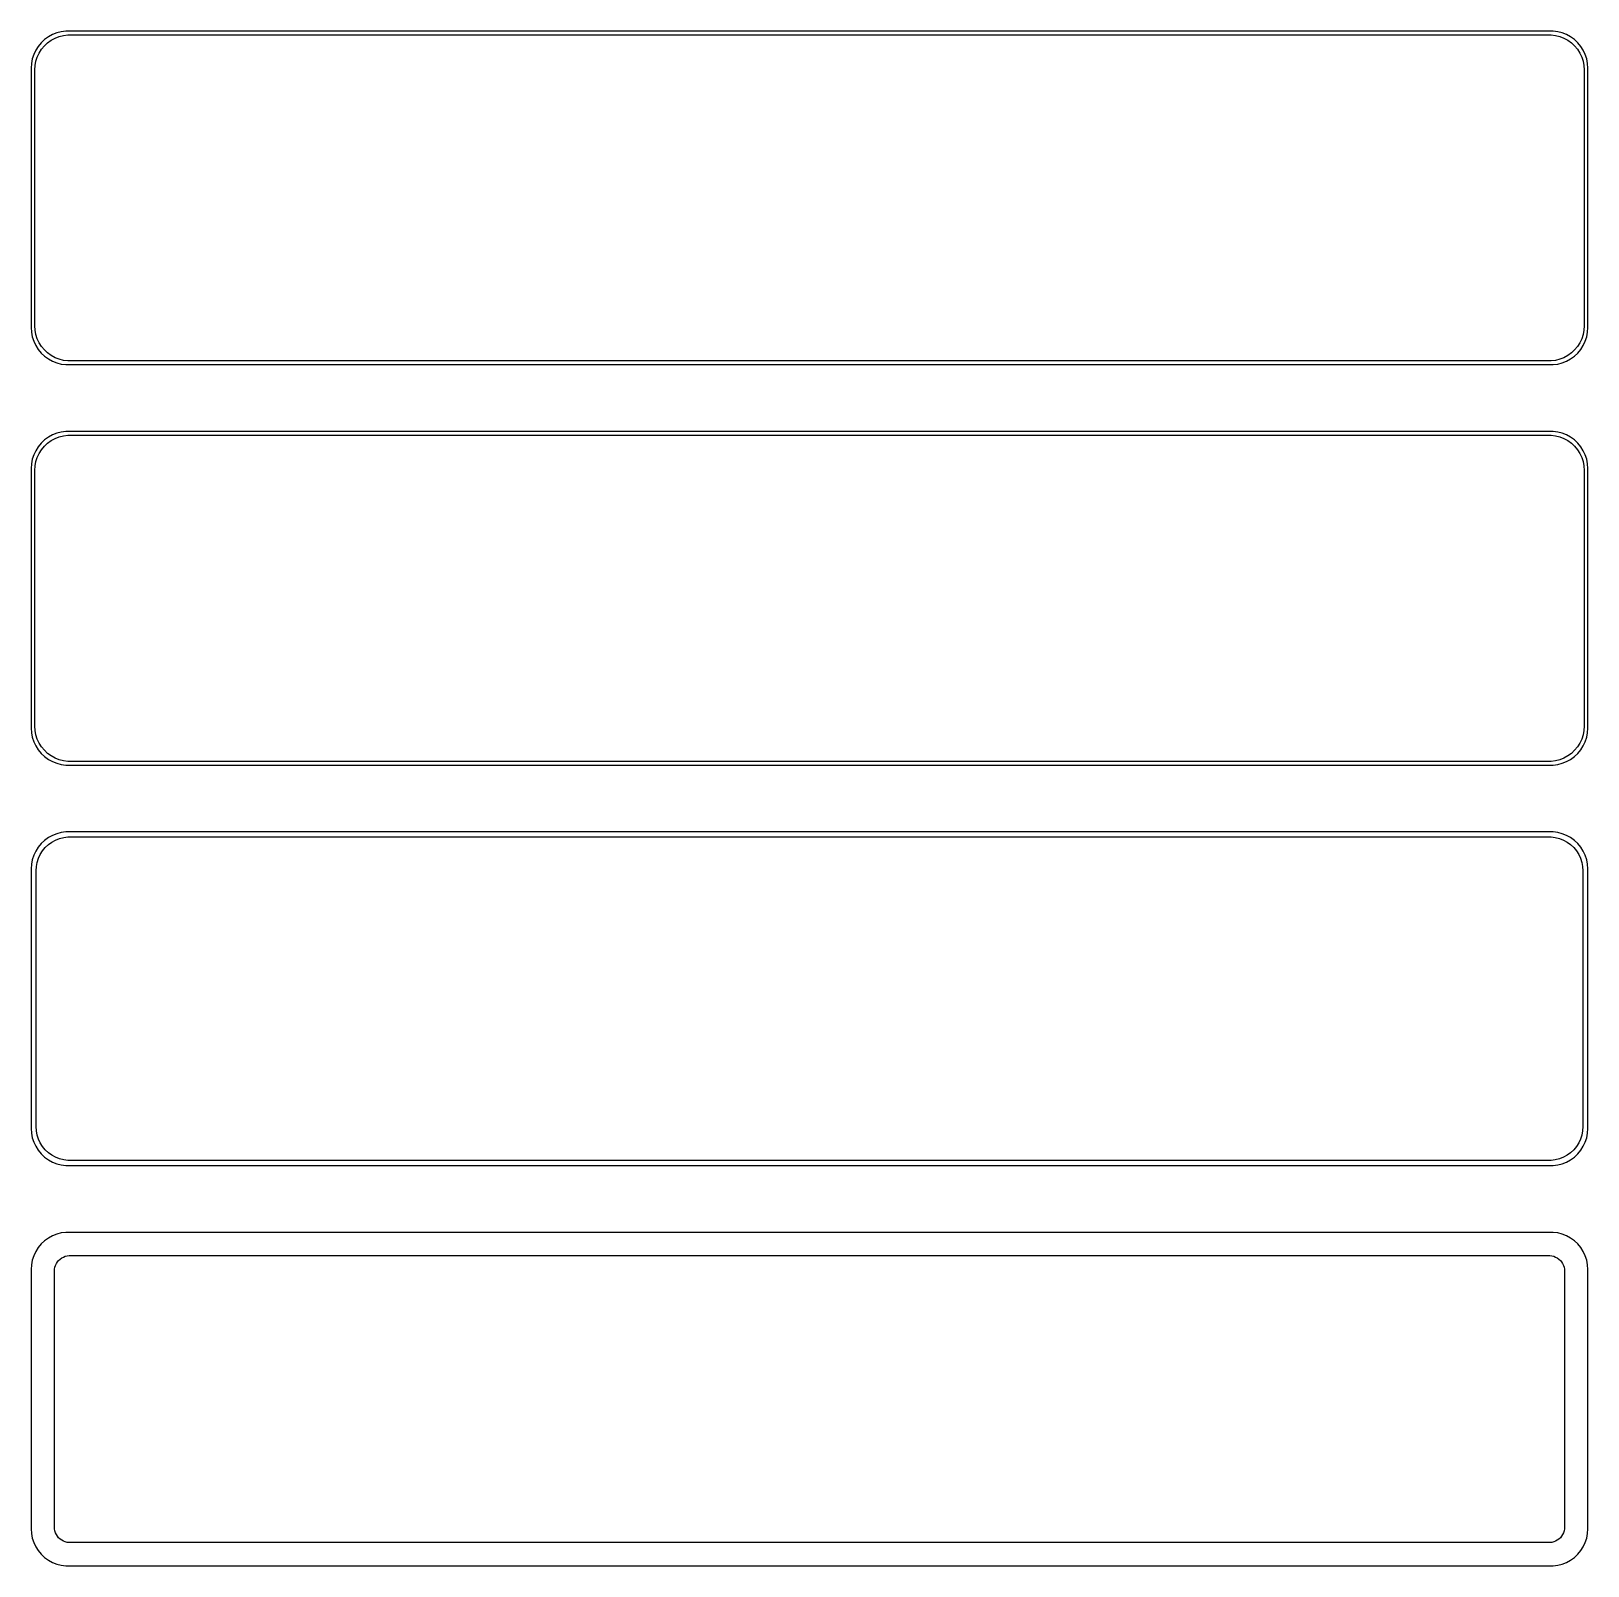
# Model space of a CAD drawing. Header units: metres. Extents: x -105 to 105, y 194 to 400.
import ezdxf

# ---------------------------------------------------------------- set-up
doc = ezdxf.new("R2010")
doc.units = ezdxf.units.M

msp = doc.modelspace()

# ---------------------------------------------------------------- linework, layer by layer
for p, q in [((-103.187, 399.353), (-103.645, 398.923)), ((-102.679, 399.722), (-103.187, 399.353)), ((-102.778, 398.91), (-102.295, 399.261)), ((-102.129, 400.024), (-102.679, 399.722)), ((-102.295, 399.261), (-101.772, 399.548)), ((-101.545, 400.255), (-102.129, 400.024)), ((-101.772, 399.548), (-101.218, 399.768)), ((-100.937, 400.411), (-101.545, 400.255)), ((-101.218, 399.768), (-100.64, 399.916)), ((-100.314, 400.49), (-100.937, 400.411)), ((-100.64, 399.916), (-100.048, 399.991)), ((100.314, 400.49), (-100.314, 400.49)), ((-100.048, 399.991), (100.048, 399.991)), ((100.048, 399.991), (100.64, 399.916)), ((100.937, 400.411), (100.314, 400.49)), ((100.64, 399.916), (101.218, 399.768)), ((101.545, 400.255), (100.937, 400.411)), ((101.218, 399.768), (101.772, 399.548)), ((102.129, 400.024), (101.545, 400.255)), ((101.772, 399.548), (102.295, 399.261)), ((102.679, 399.722), (102.129, 400.024)), ((102.295, 399.261), (102.778, 398.91)), ((103.187, 399.353), (102.679, 399.722)), ((103.645, 398.923), (103.187, 399.353)), ((-104.649, 397.341), (-104.843, 396.743)), ((-104.382, 397.909), (-104.649, 397.341)), ((-104.045, 398.439), (-104.382, 397.909)), ((-104.351, 396.431), (-104.166, 396.999)), ((-104.166, 396.999), (-103.912, 397.538)), ((-103.645, 398.923), (-104.045, 398.439)), ((-103.912, 397.538), (-103.593, 398.042)), ((-103.593, 398.042), (-103.213, 398.502)), ((-103.213, 398.502), (-102.778, 398.91)), ((102.778, 398.91), (103.213, 398.502)), ((103.213, 398.502), (103.593, 398.042)), ((103.593, 398.042), (103.912, 397.538)), ((104.045, 398.439), (103.645, 398.923)), ((103.912, 397.538), (104.166, 396.999)), ((104.382, 397.909), (104.045, 398.439)), ((104.166, 396.999), (104.351, 396.431)), ((104.649, 397.341), (104.382, 397.909)), ((104.843, 396.743), (104.649, 397.341)), ((-104.961, 396.127), (-105, 395.5)), ((-105, 395.5), (-105, 360.5)), ((-104.843, 396.743), (-104.961, 396.127)), ((-104.5, 395.25), (-104.463, 395.845)), ((-104.5, 360.75), (-104.5, 395.25)), ((-104.463, 395.845), (-104.351, 396.431)), ((104.351, 396.431), (104.463, 395.845)), ((104.463, 395.845), (104.5, 395.25)), ((104.5, 395.25), (104.5, 360.75)), ((104.961, 396.127), (104.843, 396.743)), ((105, 395.5), (104.961, 396.127)), ((105, 360.5), (105, 395.5)), ((-105, 360.5), (-104.961, 359.873)), ((-104.961, 359.873), (-104.843, 359.257)), ((-104.843, 359.257), (-104.649, 358.659)), ((-104.463, 360.155), (-104.5, 360.75)), ((-104.351, 359.569), (-104.463, 360.155)), ((-104.166, 359.001), (-104.351, 359.569)), ((104.351, 359.569), (104.166, 359.001)), ((104.463, 360.155), (104.351, 359.569)), ((104.5, 360.75), (104.463, 360.155)), ((104.649, 358.659), (104.843, 359.257)), ((104.843, 359.257), (104.961, 359.873)), ((104.961, 359.873), (105, 360.5)), ((-104.649, 358.659), (-104.382, 358.091)), ((-104.382, 358.091), (-104.045, 357.561)), ((-103.912, 358.462), (-104.166, 359.001)), ((-104.045, 357.561), (-103.645, 357.077)), ((-103.593, 357.958), (-103.912, 358.462)), ((-103.645, 357.077), (-103.187, 356.647)), ((-103.213, 357.498), (-103.593, 357.958)), ((-102.778, 357.09), (-103.213, 357.498)), ((-102.295, 356.739), (-102.778, 357.09)), ((102.778, 357.09), (102.295, 356.739)), ((103.213, 357.498), (102.778, 357.09)), ((103.187, 356.647), (103.645, 357.077)), ((103.593, 357.958), (103.213, 357.498)), ((103.912, 358.462), (103.593, 357.958)), ((103.645, 357.077), (104.045, 357.561)), ((104.166, 359.001), (103.912, 358.462)), ((104.045, 357.561), (104.382, 358.091)), ((104.382, 358.091), (104.649, 358.659)), ((-103.187, 356.647), (-102.679, 356.278)), ((-102.679, 356.278), (-102.129, 355.976)), ((-101.772, 356.452), (-102.295, 356.739)), ((-102.129, 355.976), (-101.545, 355.745)), ((-101.218, 356.232), (-101.772, 356.452)), ((-101.545, 355.745), (-100.937, 355.589)), ((-100.64, 356.084), (-101.218, 356.232)), ((-100.937, 355.589), (-100.314, 355.51)), ((-100.048, 356.009), (-100.64, 356.084)), ((-100.314, 355.51), (100.314, 355.51)), ((100.048, 356.009), (-100.048, 356.009)), ((100.64, 356.084), (100.048, 356.009)), ((100.314, 355.51), (100.937, 355.589)), ((101.218, 356.232), (100.64, 356.084)), ((100.937, 355.589), (101.545, 355.745)), ((101.772, 356.452), (101.218, 356.232)), ((101.545, 355.745), (102.129, 355.976)), ((102.295, 356.739), (101.772, 356.452)), ((102.129, 355.976), (102.679, 356.278)), ((102.679, 356.278), (103.187, 356.647)), ((-104.045, 344.439), (-104.382, 343.909)), ((-103.645, 344.923), (-104.045, 344.439)), ((-103.187, 345.353), (-103.645, 344.923)), ((-103.593, 344.042), (-103.213, 344.502)), ((-103.213, 344.502), (-102.778, 344.91)), ((-102.679, 345.722), (-103.187, 345.353)), ((-102.778, 344.91), (-102.295, 345.261)), ((-102.129, 346.024), (-102.679, 345.722)), ((-102.295, 345.261), (-101.772, 345.548)), ((-101.545, 346.255), (-102.129, 346.024)), ((-101.772, 345.548), (-101.218, 345.768)), ((-100.937, 346.411), (-101.545, 346.255)), ((-101.218, 345.768), (-100.64, 345.916)), ((-100.314, 346.49), (-100.937, 346.411)), ((-100.64, 345.916), (-100.048, 345.991)), ((100.314, 346.49), (-100.314, 346.49)), ((-100.048, 345.991), (100.048, 345.991)), ((100.048, 345.991), (100.64, 345.916)), ((100.937, 346.411), (100.314, 346.49)), ((100.64, 345.916), (101.218, 345.768)), ((101.545, 346.255), (100.937, 346.411)), ((101.218, 345.768), (101.772, 345.548)), ((102.129, 346.024), (101.545, 346.255)), ((101.772, 345.548), (102.295, 345.261)), ((102.679, 345.722), (102.129, 346.024)), ((102.295, 345.261), (102.778, 344.91)), ((103.187, 345.353), (102.679, 345.722)), ((102.778, 344.91), (103.213, 344.502)), ((103.645, 344.923), (103.187, 345.353)), ((103.213, 344.502), (103.593, 344.042)), ((104.045, 344.439), (103.645, 344.923)), ((104.382, 343.909), (104.045, 344.439)), ((-104.843, 342.743), (-104.961, 342.127)), ((-104.649, 343.341), (-104.843, 342.743)), ((-104.382, 343.909), (-104.649, 343.341)), ((-104.463, 341.845), (-104.351, 342.431)), ((-104.351, 342.431), (-104.166, 342.999)), ((-104.166, 342.999), (-103.912, 343.538)), ((-103.912, 343.538), (-103.593, 344.042)), ((103.593, 344.042), (103.912, 343.538)), ((103.912, 343.538), (104.166, 342.999)), ((104.166, 342.999), (104.351, 342.431)), ((104.351, 342.431), (104.463, 341.845)), ((104.649, 343.341), (104.382, 343.909)), ((104.843, 342.743), (104.649, 343.341)), ((104.961, 342.127), (104.843, 342.743)), ((-104.961, 342.127), (-105, 341.5)), ((-105, 341.5), (-105, 306.5)), ((-104.5, 341.25), (-104.463, 341.845)), ((-104.5, 306.75), (-104.5, 341.25)), ((104.463, 341.845), (104.5, 341.25)), ((104.5, 341.25), (104.5, 306.75)), ((105, 341.5), (104.961, 342.127)), ((105, 306.5), (105, 341.5)), ((-104.463, 306.155), (-104.5, 306.75)), ((104.5, 306.75), (104.463, 306.155)), ((-105, 306.5), (-104.961, 305.873)), ((-104.961, 305.873), (-104.843, 305.257)), ((-104.843, 305.257), (-104.649, 304.659)), ((-104.649, 304.659), (-104.382, 304.091)), ((-104.351, 305.569), (-104.463, 306.155)), ((-104.166, 305.001), (-104.351, 305.569)), ((-103.912, 304.462), (-104.166, 305.001)), ((104.166, 305.001), (103.912, 304.462)), ((104.351, 305.569), (104.166, 305.001)), ((104.463, 306.155), (104.351, 305.569)), ((104.382, 304.091), (104.649, 304.659)), ((104.649, 304.659), (104.843, 305.257)), ((104.843, 305.257), (104.961, 305.873)), ((104.961, 305.873), (105, 306.5)), ((-104.382, 304.091), (-104.045, 303.561)), ((-104.045, 303.561), (-103.645, 303.077)), ((-103.593, 303.958), (-103.912, 304.462)), ((-103.645, 303.077), (-103.187, 302.647)), ((-103.213, 303.498), (-103.593, 303.958)), ((-102.778, 303.09), (-103.213, 303.498)), ((-103.187, 302.647), (-102.679, 302.278)), ((-102.295, 302.739), (-102.778, 303.09)), ((-101.772, 302.452), (-102.295, 302.739)), ((-101.218, 302.232), (-101.772, 302.452)), ((101.772, 302.452), (101.218, 302.232)), ((102.295, 302.739), (101.772, 302.452)), ((102.778, 303.09), (102.295, 302.739)), ((102.679, 302.278), (103.187, 302.647)), ((103.213, 303.498), (102.778, 303.09)), ((103.187, 302.647), (103.645, 303.077)), ((103.593, 303.958), (103.213, 303.498)), ((103.912, 304.462), (103.593, 303.958)), ((103.645, 303.077), (104.045, 303.561)), ((104.045, 303.561), (104.382, 304.091)), ((-102.679, 302.278), (-102.129, 301.976)), ((-102.129, 301.976), (-101.545, 301.745)), ((-101.545, 301.745), (-100.937, 301.589)), ((-100.64, 302.084), (-101.218, 302.232)), ((-100.937, 301.589), (-100.314, 301.51)), ((-100.048, 302.009), (-100.64, 302.084)), ((-100.314, 301.51), (100.314, 301.51)), ((100.048, 302.009), (-100.048, 302.009)), ((100.64, 302.084), (100.048, 302.009)), ((100.314, 301.51), (100.937, 301.589)), ((101.218, 302.232), (100.64, 302.084)), ((100.937, 301.589), (101.545, 301.745)), ((101.545, 301.745), (102.129, 301.976)), ((102.129, 301.976), (102.679, 302.278)), ((-102.129, 292.024), (-102.679, 291.722)), ((-101.545, 292.255), (-102.129, 292.024)), ((-100.937, 292.411), (-101.545, 292.255)), ((-100.314, 292.49), (-100.937, 292.411)), ((100.314, 292.49), (-100.314, 292.49)), ((100.937, 292.411), (100.314, 292.49)), ((101.545, 292.255), (100.937, 292.411)), ((102.129, 292.024), (101.545, 292.255)), ((102.679, 291.722), (102.129, 292.024)), ((-104.382, 289.909), (-104.649, 289.341)), ((-104.045, 290.439), (-104.382, 289.909)), ((-103.645, 290.923), (-104.045, 290.439)), ((-103.762, 289.456), (-103.454, 289.941)), ((-103.187, 291.353), (-103.645, 290.923)), ((-103.454, 289.941), (-103.088, 290.384)), ((-102.679, 291.722), (-103.187, 291.353)), ((-103.088, 290.384), (-102.668, 290.778)), ((-102.668, 290.778), (-102.203, 291.116)), ((-102.203, 291.116), (-101.699, 291.393)), ((-101.699, 291.393), (-101.165, 291.604)), ((-101.165, 291.604), (-100.608, 291.747)), ((-100.608, 291.747), (-100.037, 291.819)), ((-100.037, 291.819), (100.037, 291.819)), ((100.037, 291.819), (100.608, 291.747)), ((100.608, 291.747), (101.165, 291.604)), ((101.165, 291.604), (101.699, 291.393)), ((101.699, 291.393), (102.203, 291.116)), ((102.203, 291.116), (102.668, 290.778)), ((102.668, 290.778), (103.088, 290.384)), ((103.187, 291.353), (102.679, 291.722)), ((103.088, 290.384), (103.454, 289.941)), ((103.645, 290.923), (103.187, 291.353)), ((103.454, 289.941), (103.762, 289.456)), ((104.045, 290.439), (103.645, 290.923)), ((104.382, 289.909), (104.045, 290.439)), ((104.649, 289.341), (104.382, 289.909)), ((-104.961, 288.127), (-105, 287.5)), ((-104.843, 288.743), (-104.961, 288.127)), ((-104.649, 289.341), (-104.843, 288.743)), ((-104.328, 287.25), (-104.292, 287.824)), ((-104.292, 287.824), (-104.185, 288.389)), ((-104.185, 288.389), (-104.007, 288.935)), ((-104.007, 288.935), (-103.762, 289.456)), ((103.762, 289.456), (104.007, 288.935)), ((104.007, 288.935), (104.185, 288.389)), ((104.185, 288.389), (104.292, 287.824)), ((104.292, 287.824), (104.328, 287.25)), ((104.843, 288.743), (104.649, 289.341)), ((104.961, 288.127), (104.843, 288.743)), ((105, 287.5), (104.961, 288.127)), ((-105, 287.5), (-105, 252.5)), ((-104.328, 252.75), (-104.328, 287.25)), ((104.328, 287.25), (104.328, 252.75)), ((105, 252.5), (105, 287.5)), ((-105, 252.5), (-104.961, 251.873)), ((-104.292, 252.176), (-104.328, 252.75)), ((-104.185, 251.611), (-104.292, 252.176)), ((104.292, 252.176), (104.185, 251.611)), ((104.328, 252.75), (104.292, 252.176)), ((104.961, 251.873), (105, 252.5)), ((-104.961, 251.873), (-104.843, 251.257)), ((-104.843, 251.257), (-104.649, 250.659)), ((-104.649, 250.659), (-104.382, 250.091)), ((-104.382, 250.091), (-104.045, 249.561)), ((-104.007, 251.065), (-104.185, 251.611)), ((-103.762, 250.544), (-104.007, 251.065)), ((-103.454, 250.059), (-103.762, 250.544)), ((-103.088, 249.616), (-103.454, 250.059)), ((103.454, 250.059), (103.088, 249.616)), ((103.762, 250.544), (103.454, 250.059)), ((104.007, 251.065), (103.762, 250.544)), ((104.185, 251.611), (104.007, 251.065)), ((104.045, 249.561), (104.382, 250.091)), ((104.382, 250.091), (104.649, 250.659)), ((104.649, 250.659), (104.843, 251.257)), ((104.843, 251.257), (104.961, 251.873)), ((-104.045, 249.561), (-103.645, 249.077)), ((-103.645, 249.077), (-103.187, 248.647)), ((-103.187, 248.647), (-102.679, 248.278)), ((-102.668, 249.222), (-103.088, 249.616)), ((-102.679, 248.278), (-102.129, 247.976)), ((-102.203, 248.884), (-102.668, 249.222)), ((-101.699, 248.607), (-102.203, 248.884)), ((-102.129, 247.976), (-101.545, 247.745)), ((-101.165, 248.396), (-101.699, 248.607)), ((-100.608, 248.253), (-101.165, 248.396)), ((-100.037, 248.181), (-100.608, 248.253)), ((100.037, 248.181), (-100.037, 248.181)), ((100.608, 248.253), (100.037, 248.181)), ((101.165, 248.396), (100.608, 248.253)), ((101.699, 248.607), (101.165, 248.396)), ((101.545, 247.745), (102.129, 247.976)), ((102.203, 248.884), (101.699, 248.607)), ((102.129, 247.976), (102.679, 248.278)), ((102.668, 249.222), (102.203, 248.884)), ((103.088, 249.616), (102.668, 249.222)), ((102.679, 248.278), (103.187, 248.647)), ((103.187, 248.647), (103.645, 249.077)), ((103.645, 249.077), (104.045, 249.561)), ((-101.545, 247.745), (-100.937, 247.589)), ((-100.937, 247.589), (-100.314, 247.51)), ((-100.314, 247.51), (100.314, 247.51)), ((100.314, 247.51), (100.937, 247.589)), ((100.937, 247.589), (101.545, 247.745)), ((-103.187, 237.353), (-103.645, 236.923)), ((-102.679, 237.722), (-103.187, 237.353)), ((-102.129, 238.024), (-102.679, 237.722)), ((-101.545, 238.255), (-102.129, 238.024)), ((-100.937, 238.411), (-101.545, 238.255)), ((-100.314, 238.49), (-100.937, 238.411)), ((100.314, 238.49), (-100.314, 238.49)), ((100.937, 238.411), (100.314, 238.49)), ((101.545, 238.255), (100.937, 238.411)), ((102.129, 238.024), (101.545, 238.255)), ((102.679, 237.722), (102.129, 238.024)), ((103.187, 237.353), (102.679, 237.722)), ((103.645, 236.923), (103.187, 237.353)), ((-104.649, 235.341), (-104.843, 234.743)), ((-104.382, 235.909), (-104.649, 235.341)), ((-104.045, 236.439), (-104.382, 235.909)), ((-103.645, 236.923), (-104.045, 236.439)), ((-100.648, 235.159), (-100.402, 235.256)), ((-100.402, 235.256), (-100.145, 235.322)), ((-100.145, 235.322), (-99.882, 235.355)), ((-99.882, 235.355), (99.882, 235.355)), ((99.882, 235.355), (100.145, 235.322)), ((100.145, 235.322), (100.402, 235.256)), ((100.402, 235.256), (100.648, 235.159)), ((104.045, 236.439), (103.645, 236.923)), ((104.382, 235.909), (104.045, 236.439)), ((104.649, 235.341), (104.382, 235.909)), ((104.843, 234.743), (104.649, 235.341)), ((-104.961, 234.127), (-105, 233.5)), ((-105, 233.5), (-105, 198.5)), ((-104.843, 234.743), (-104.961, 234.127)), ((-101.86, 233.25), (-101.843, 233.514)), ((-101.86, 198.75), (-101.86, 233.25)), ((-101.843, 233.514), (-101.793, 233.775)), ((-101.793, 233.775), (-101.711, 234.027)), ((-101.711, 234.027), (-101.599, 234.266)), ((-101.599, 234.266), (-101.457, 234.49)), ((-101.457, 234.49), (-101.288, 234.694)), ((-101.288, 234.694), (-101.095, 234.875)), ((-101.095, 234.875), (-100.88, 235.031)), ((-100.88, 235.031), (-100.648, 235.159)), ((100.648, 235.159), (100.88, 235.031)), ((100.88, 235.031), (101.095, 234.875)), ((101.095, 234.875), (101.288, 234.694)), ((101.288, 234.694), (101.457, 234.49)), ((101.457, 234.49), (101.599, 234.266)), ((101.599, 234.266), (101.711, 234.027)), ((101.711, 234.027), (101.793, 233.775)), ((101.793, 233.775), (101.843, 233.514)), ((101.843, 233.514), (101.86, 233.25)), ((101.86, 233.25), (101.86, 198.75)), ((104.961, 234.127), (104.843, 234.743)), ((105, 233.5), (104.961, 234.127)), ((105, 198.5), (105, 233.5)), ((-105, 198.5), (-104.961, 197.873)), ((-104.961, 197.873), (-104.843, 197.257)), ((-101.843, 198.486), (-101.86, 198.75)), ((-101.793, 198.225), (-101.843, 198.486)), ((-101.711, 197.973), (-101.793, 198.225)), ((-101.599, 197.734), (-101.711, 197.973)), ((-101.457, 197.51), (-101.599, 197.734)), ((-101.288, 197.306), (-101.457, 197.51)), ((101.457, 197.51), (101.288, 197.306)), ((101.599, 197.734), (101.457, 197.51)), ((101.711, 197.973), (101.599, 197.734)), ((101.793, 198.225), (101.711, 197.973)), ((101.843, 198.486), (101.793, 198.225)), ((101.86, 198.75), (101.843, 198.486)), ((104.843, 197.257), (104.961, 197.873)), ((104.961, 197.873), (105, 198.5)), ((-104.843, 197.257), (-104.649, 196.659)), ((-104.649, 196.659), (-104.382, 196.091)), ((-104.382, 196.091), (-104.045, 195.561)), ((-104.045, 195.561), (-103.645, 195.077)), ((-101.095, 197.125), (-101.288, 197.306)), ((-100.88, 196.969), (-101.095, 197.125)), ((-100.648, 196.841), (-100.88, 196.969)), ((-100.402, 196.744), (-100.648, 196.841)), ((-100.145, 196.678), (-100.402, 196.744)), ((-99.882, 196.645), (-100.145, 196.678)), ((99.882, 196.645), (-99.882, 196.645)), ((100.145, 196.678), (99.882, 196.645)), ((100.402, 196.744), (100.145, 196.678)), ((100.648, 196.841), (100.402, 196.744)), ((100.88, 196.969), (100.648, 196.841)), ((101.095, 197.125), (100.88, 196.969)), ((101.288, 197.306), (101.095, 197.125)), ((103.645, 195.077), (104.045, 195.561)), ((104.045, 195.561), (104.382, 196.091)), ((104.382, 196.091), (104.649, 196.659)), ((104.649, 196.659), (104.843, 197.257)), ((-103.645, 195.077), (-103.187, 194.647)), ((-103.187, 194.647), (-102.679, 194.278)), ((-102.679, 194.278), (-102.129, 193.976)), ((-102.129, 193.976), (-101.545, 193.745)), ((-101.545, 193.745), (-100.937, 193.589)), ((-100.937, 193.589), (-100.314, 193.51)), ((-100.314, 193.51), (100.314, 193.51)), ((100.314, 193.51), (100.937, 193.589)), ((100.937, 193.589), (101.545, 193.745)), ((101.545, 193.745), (102.129, 193.976)), ((102.129, 193.976), (102.679, 194.278)), ((102.679, 194.278), (103.187, 194.647)), ((103.187, 194.647), (103.645, 195.077))]:
    msp.add_line(p, q)

doc.saveas('drawing.dxf')
